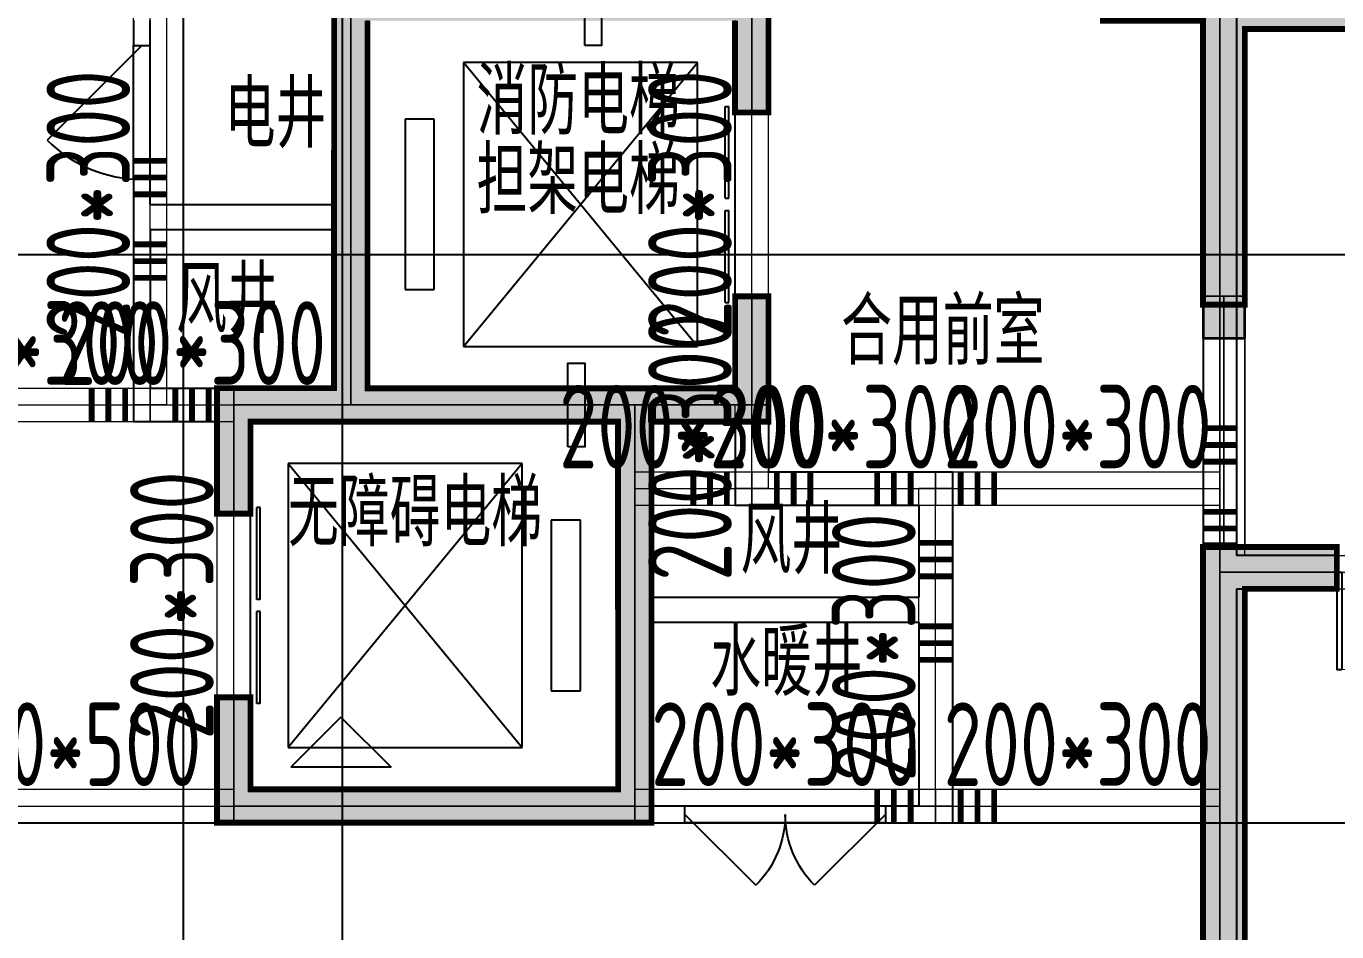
# Model space of a CAD drawing. Extents: x 369444 to 684549, y -549309 to 575337.
# Drawn here: x 496983 to 504824, y 391354 to 396773 of the extents above; entities that cross this region are included whole.
import ezdxf

# ---------------------------------------------------------------- set-up
doc = ezdxf.new("R2010")
doc.units = 0
doc.header["$LTSCALE"] = 1000
doc.header["$MEASUREMENT"] = 0
doc.linetypes.add('DASHED', pattern=[0.75, 0.5, -0.25])
for name, color, linetype, lineweight, true_color in [('-1-0-1', 7, 'Continuous', 0, 0xc0c0c0), ('-1-1-2', 7, 'Continuous', 0, 0xc0c0c0), ('-2-0-1', 1, 'Continuous', 0, 0xff0000), ('-2-1-2', 9, 'Continuous', 0, 0x808080), ('1-6-1', 7, 'Continuous', 0, 0x55ff55), ('1-6-2', 7, 'Continuous', 0, 0x55ff55), ('12-6-1', 4, 'Continuous', 0, 0x00ffff), ('12-6-2', 4, 'Continuous', 0, 0x00ffff), ('12-6-5', 4, 'Continuous', 0, 0x00ffff), ('21-0-1', 7, 'Continuous', 0, 0xb4dfff), ('21-0-2', 7, 'Continuous', 0, 0xb4dfff)]:
    doc.layers.add(name, color=color, linetype=linetype, lineweight=lineweight, true_color=true_color)
for name, color, linetype in [('BEAM_CON', 4, 'Continuous'), ('BEAM_SE', 144, 'DASHED'), ('DIM_ELEV', 3, 'Continuous'), ('DOTE', 1, 'Continuous'), ('EVTR', 2, 'Continuous'), ('WALL', 9, 'Continuous'), ('WINDOW', 4, 'Continuous'), ('作业图', 7, 'Continuous'), ('房间名称', 72, 'Continuous'), ('排水', 61, 'Continuous'), ('砼墙', 151, 'Continuous')]:
    doc.layers.add(name, color=color, linetype=linetype)
doc.layers.add('S_ConcWall', color=3, linetype='Continuous', lineweight=35)
doc.layers.add('次梁箍筋', color=1, linetype='Continuous', lineweight=40)
doc.styles.add('HNSJY', font='hnsjy-07.shx', dxfattribs={"width": 0.8, "bigfont": 'hnsjy-hz.shx'})
doc.styles.add('yjkcad', font='yjkeng.shx', dxfattribs={"width": 0.7, "height": 250, "bigfont": 'yjkchn.shx'})

# ---------------------------------------------------------------- blocks, each defined once
blk = doc.blocks.new('nihao23fdf')
at = {"layer": '砼墙'}
h = blk.add_hatch(color=0, dxfattribs=at)
h.dxf.hatch_style = 1
h.paths.add_polyline_path([(-17550, -6200), (-17550, -5950), (-17950, -5950), (-17950, -2850), (-17550.2, -2850), (-17550.2, -2600), (-18250, -2600), (-18250, -6000), (-18250, -6200), (-18050, -6200)])
h.paths.add_polyline_path([(-17950, -8300), (-18250, -8300), (-18250, -13650), (-17399.7, -13650), (-17399.7, -13400), (-17950, -13400)])
h.paths.add_polyline_path([(-14074.8, -9250), (-13824.8, -9250), (-13825, -7250), (-14075, -7250)])
h.paths.add_polyline_path([(-13799.8, -10450), (-14099.8, -10450), (-14099.5, -13400), (-14699.8, -13400), (-14699.8, -13650), (-14049.5, -13650), (-13249.5, -13650), (-13249.5, -13400), (-13799.5, -13400)])
h.paths.add_polyline_path([(-15250.5, -2600), (-15750.2, -2600), (-15750.2, -2850), (-15300.5, -2850), (-15300, -4400), (-15050, -4400), (-15050.5, -2850), (-14900.5, -2850), (-14900.5, -2600)])
h.paths.add_polyline_path([(-13449.7, -2850), (-13450, -5950), (-14050, -5950), (-14050, -6200), (-13200, -6200), (-13200, -2850), (-12801, -2850), (-12801, -2600), (-13250, -2600), (-14000.5, -2600), (-14000.2, -2850)])
h.paths.add_polyline_path([(-10400.5, -2600), (-11001, -2600), (-11001, -2850), (-10425.2, -2850), (-10425, -4650), (-10175, -4650), (-10175.2, -2850), (-9800.5, -2850), (-9800.5, -2600)])
h.paths.add_polyline_path([(-8300, -2600), (-8300, 0), (0, 0), (0, -2600), (-600, -2600), (-600, -2800), (0, -2800), (0, -2850), (0, -4700), (250, -4700), (250, -2850), (900.5, -2850), (900.5, -2600), (250, -2600), (250, 250), (-8550, 250), (-8550, -2600), (-8600.5, -2600), (-8600.5, -2800), (-8600.5, -2850), (-7950, -2850), (-7950, -4500), (-7700, -4500), (-7700, -2600)])
h.paths.add_polyline_path([(2724.9, -2850), (3299.9, -2850), (3299.9, -2600), (2700.5, -2600), (2100.5, -2600), (2100.5, -2850), (2474.9, -2850), (2474.8, -4650), (2724.8, -4650)])
h.paths.add_polyline_path([(5499.9, -2850), (5499.9, -6200), (6349.9, -6200), (6349.9, -5950), (5749.9, -5950), (5749.6, -2850), (6300.2, -2850), (6300.5, -2600), (5549.9, -2600), (5099.9, -2600), (5099.9, -2850)])
h.paths.add_polyline_path([(7550.5, -2600), (7200.5, -2600), (7200.5, -2850), (7350.5, -2850), (7349.9, -4400), (7599.9, -4400), (7600.5, -2850), (8050.2, -2850), (8050.2, -2600)])
h.paths.add_polyline_path([(10249.9, -2850), (10249.9, -5950), (9849.9, -5950), (9849.9, -6200), (10349.9, -6200), (10549.9, -6200), (10549.9, -6000), (10549.9, -2600), (9850.2, -2600), (9850.2, -2850)])
h.paths.add_polyline_path([(10549.9, -8300), (10249.9, -8300), (10249.9, -13400), (9699.7, -13400), (9699.7, -13650), (10549.9, -13650)])
h.paths.add_polyline_path([(6099.5, -13400), (5549.5, -13400), (5549.5, -13650), (6349.5, -13650), (6999.7, -13650), (6999.7, -13400), (6399.5, -13400), (6399.7, -10450), (6099.7, -10450)])
h.paths.add_polyline_path([(6125.2, -9250), (6375.2, -9250), (6375, -7250), (6125, -7250)])
h.paths.add_polyline_path([(-450, -14650), (-450, -13650), (150, -13650), (150, -13400), (-450, -13400), (-450, -10210), (-700, -10210), (-700, -14250), (-950, -14250), (-950, -14650)])
h.paths.add_polyline_path([(250, -9210), (250, -6200), (800, -6200), (800, -5950), (0, -5950), (0, -6000), (0, -6200), (0, -8900), (-450, -8900), (-900, -8900), (-900, -9210), (-700, -9210), (-700, -9310), (-450, -9310), (-450, -9210)])
h.paths.add_polyline_path([(-7250, -9210), (-7250, -9310), (-7000, -9310), (-7000, -9210), (-6800, -9210), (-6800, -8900), (-7250, -8900), (-7700, -8900), (-7700, -6200), (-7700, -6000), (-7700, -5950), (-8500, -5950), (-8500, -6200), (-7950, -6200), (-7950, -9210)])
h.paths.add_polyline_path([(-7250, -13400), (-7850, -13400), (-7850, -13650), (-7250, -13650), (-7250, -14650), (-6750, -14650), (-6750, -14250), (-7000, -14250), (-7000, -10209.4), (-7250, -10209.4)])
h = blk.add_hatch(color=0, dxfattribs=at)
h.dxf.hatch_style = 1
h.paths.add_polyline_path([(-2800.5, -2800), (-2800.4, -3350), (-2600.4, -3350), (-2600.5, -2600), (-5199.4, -2600), (-5199.7, -5000), (-5900, -5000), (-5899.9, -5750), (-5700, -5750), (-5700, -5200), (-3500.5, -5199.9), (-3500, -7400), (-5700, -7400), (-5700, -6850), (-5899.9, -6850), (-5900, -7600), (-3300, -7600), (-3300.5, -5200.1), (-2600, -5200), (-2600.1, -4449.8), (-2800.1, -4449.9), (-2800, -5000.1), (-4999.7, -5000.1), (-4999.5, -2800)])
at = {"layer": '砼墙', "color": 0, "lineweight": 35, "ltscale": 1}
for points in [[(0, -2850), (0, -2800), (0, -4700), (250, -4700), (250, -2850), (900.5, -2850), (900.5, -2600), (250, -2600), (250, 250)], [(-3300.5, -5200.1), (-3300, -7600), (-5900, -7600), (-5899.9, -6850), (-5700, -6850), (-5700, -7400), (-3500, -7400), (-3500.5, -5199.9), (-5700, -5200), (-5700, -5750), (-5899.9, -5750), (-5900, -5000), (-5199.7, -5000), (-5199.4, -2600)], [(-2600.5, -2600), (-2600.4, -3350), (-2800.4, -3350), (-2800.5, -2800)], [(-4999.5, -2800), (-4999.7, -5000.1), (-2800, -5000.1), (-2800.1, -4449.9), (-2600.1, -4449.8), (-2600, -5200), (-3300.5, -5200.1)]]:
    blk.add_lwpolyline(points, dxfattribs=at)
blk.add_lwpolyline([(250, -6200), (800, -6200), (800, -5950), (0, -5950), (0, -6000), (0, -6200), (0, -8900), (-450, -8900), (-900, -8900), (-900, -9210), (-700, -9210), (-700, -9310), (-450, -9310), (-450, -9210), (250, -9210)], close=True, dxfattribs=at)
blk = doc.blocks.new('$DorLib2D$00000114')
at = {"color": 0}
blk.add_line((0.5, 0), (-0.2071, 0.7071), dxfattribs=at)
blk.add_arc((0.5, 0), 1, 135, 180, dxfattribs=at)
blk = doc.blocks.new('$DORLIB2D$00000127')
at = {"color": 0}
for points in [[(-0.5333, 0.7949), (-0.5333, 0.6904)], [(-0.0333, 0.7949), (-0.5333, 0.7949)], [(-0.0333, 0.7949), (-0.0333, 0.6904)], [(0.5333, 0.7949), (0.0333, 0.7949)], [(0.0333, 0.7949), (0.0333, 0.6904)], [(0.5333, 0.7949), (0.5333, 0.6904)], [(-0.0333, 0.6904), (-0.5333, 0.6904)], [(0.5333, 0.6904), (0.0333, 0.6904)], [(0.5, 0.5), (-0.5, 0.5)]]:
    blk.add_lwpolyline(points, dxfattribs=at)
blk = doc.blocks.new('$DorLib2D$00000116')
at = {"color": 0}
for p, q in [((-0.5, 0), (-0.1464, 0.3536)), ((0.5, 0), (0.1464, 0.3536))]:
    blk.add_line(p, q, dxfattribs=at)
for centre, start, end in [((-0.5, 0), 0, 45), ((0.5, 0), 135, 180)]:
    blk.add_arc(centre, 0.5, start, end, dxfattribs=at)
blk = doc.blocks.new('$DorLib2D$00000002')
for p, q in [((-0.5, 0), (-0.5, 0.4875)), ((-0.475, 0.4875), (-0.5, 0.4875)), ((-0.475, 0), (-0.475, 0.4875)), ((0.475, 0), (0.475, 0.4875)), ((0.475, 0.4875), (0.5, 0.4875)), ((0.5, 0), (0.5, 0.4875)), ((-0.5, 0), (-0.475, 0)), ((0.5, 0), (0.475, 0))]:
    blk.add_line(p, q)
at = {"lineweight": 13}
for centre, start, end in [((-0.4875, 0), 0, 88.53072), ((0.4875, 0), 91.46928, 180)]:
    blk.add_arc(centre, 0.4875, start, end, dxfattribs=at)
blk = doc.blocks.new('A$C344F088D')
at = {"layer": 'BEAM_CON', "color": 0, "lineweight": 18, "ltscale": 1}
for p, q in [((-0.5, -1250), (-0.3, -550)), ((2199.5, -2200), (2199.1, -550)), ((-1200.5, -2200), (-1200.5, -1250)), ((-1200.5, -1250), (-200.5, -1250)), ((-200.5, -2200), (-200.5, -1250)), ((-0.5, -2200), (-0.5, -1250)), ((5249.5, -3200), (5249.5, -1700)), ((-1200.5, -2200), (-800, -2200)), ((-800, -2200), (-200.5, -2200)), ((-0.5, -2200), (999, -2200.1)), ((1699, -2200), (2199.5, -2200)), ((-700.5, -4600), (-700, -2400)), ((-700, -2400), (-100.5, -2400)), ((-100.5, -2400), (999, -2400)), ((1699.5, -2900), (2299.5, -2900)), ((2299.5, -2900), (3299.5, -2900)), ((3299.5, -3450), (3299.5, -2900)), ((1699.5, -3450), (3299.5, -3450)), ((-700.5, -4600), (999.5, -4600))]:
    blk.add_line(p, q, dxfattribs=at)
at = {"layer": 'BEAM_SE', "color": 0, "lineweight": 18, "ltscale": 1}
for p, q in [((-1400.5, -1175), (-1400.5, 0)), ((-1200.5, -1100), (-1200.5, 0)), ((-200.5, -1100), (-200.2, -550)), ((2399.5, -2300), (2399.1, -550)), ((-1400.5, -2200), (-1400.5, -1175)), ((-1200.5, -1100), (-200.5, -1100)), ((4999.5, -3200), (4999.5, -1700)), ((-2700.5, -2200), (-1400.5, -2200)), ((2399.5, -2700), (2399.5, -2300)), ((-2700.5, -2400), (-1300.5, -2400)), ((-1300.5, -2400), (-900, -2400)), ((-900.5, -4600), (-900, -2400)), ((1699, -2400), (2199.5, -2400)), ((2199.5, -2700), (2199.5, -2400)), ((1699.5, -2700), (2199.5, -2700)), ((2399.5, -2700), (3399.5, -2700)), ((3399.5, -2700), (4999.5, -2700)), ((3499.5, -3525), (3499.5, -2900)), ((3499.5, -2900), (4999.5, -2900)), ((3499.5, -4600), (3499.5, -3525)), ((1699.5, -3600), (3299.5, -3600)), ((3299.5, -4600), (3299.5, -3600)), ((-2700.5, -4600), (-900.5, -4600)), ((1699.5, -4600), (3299.5, -4600)), ((3499.5, -4600), (4999.5, -4600)), ((-2700.5, -4800), (-800.5, -4800)), ((-800.5, -4800), (999.5, -4800)), ((1699.5, -4800), (3399.5, -4800)), ((3399.5, -4800), (4999.5, -4800))]:
    blk.add_line(p, q, dxfattribs=at)
at = {"layer": 'S_ConcWall', "color": 0, "lineweight": 35, "ltscale": 1, "const_width": 35}
for points in [[(4999.5, 0), (4999.5, -1700), (5249.5, -1700), (5249.5, -50), (5900, -50), (5900, 200), (5249.5, 200), (5249.5, 3050), (5249.5, 3050), (5249.5, 3050), (5249.5, 3050), (-3550.5, 3050), (-3550.5, 200), (-3601, 200), (-3601, 0), (-3601, -50), (-2950.5, -50), (-2950.5, -1700), (-2700.5, -1700), (-2700.5, 200), (-3300.5, 200), (-3300.5, 2800)], [(-3300.5, 2800), (4999.5, 2800), (4999.5, 200), (4399.5, 200), (4399.5, 0), (4999.5, 0), (4999.5, -50)], [(1699, -2400.1), (1699.5, -4800), (-900.5, -4800), (-900.4, -4050), (-700.5, -4050), (-700.5, -4600), (1499.5, -4600), (1499, -2399.9), (-700.5, -2400), (-700.5, -2950), (-900.4, -2950), (-900.5, -2200), (-200.2, -2200), (-199.9, 200)], [(2399, 200), (2399.1, -550), (2199.1, -550), (2199, 0)], [(0, 0), (-0.2, -2200.1), (2199.5, -2200.1), (2199.4, -1649.9), (2399.4, -1649.8), (2399.5, -2400), (1699, -2400.1)], [(5249.5, -6410), (5249.5, -3400), (5799.5, -3400), (5799.5, -3150), (4999.5, -3150), (4999.5, -3200), (4999.5, -3400), (4999.5, -6100), (4549.5, -6100), (4099.5, -6100), (4099.5, -6410), (4299.5, -6410)]]:
    blk.add_lwpolyline(points, dxfattribs=at)
at = {"layer": '次梁箍筋', "color": 0, "linetype": 'Continuous', "const_width": 35}
for points in [[(-1400.5, -839.2), (-1200.5, -839.2)], [(-1400.5, -939.2), (-1200.5, -939.2)], [(-1400.5, -1039.2), (-1200.5, -1039.2)], [(-1400.5, -1339.2), (-1200.5, -1339.2)], [(-1400.5, -1439.2), (-1200.5, -1439.2)], [(-1400.5, -1539.2), (-1200.5, -1539.2)], [(-1650.5, -2200), (-1650.5, -2400)], [(-1550.5, -2200), (-1550.5, -2400)], [(-1450.5, -2200), (-1450.5, -2400)], [(-1150.5, -2200), (-1150.5, -2400)], [(-1150, -2200), (-1150, -2400)], [(-1050.5, -2200), (-1050.5, -2400)], [(-1050, -2200), (-1050, -2400)], [(-950.5, -2200), (-950.5, -2400)], [(-950, -2200), (-950, -2400)], [(4999.5, -2439.2), (5199.5, -2439.2)], [(4999.5, -2539.2), (5199.5, -2539.2)], [(4999.5, -2639.2), (5199.5, -2639.2)], [(1949.5, -2700), (1949.5, -2900)], [(2049.5, -2700), (2049.5, -2900)], [(2149.5, -2700), (2149.5, -2900)], [(2449.5, -2700), (2449.5, -2900)], [(2549.5, -2700), (2549.5, -2900)], [(2649.5, -2700), (2649.5, -2900)], [(3049.5, -2700), (3049.5, -2900)], [(3149.5, -2700), (3149.5, -2900)], [(3249.5, -2700), (3249.5, -2900)], [(3549.5, -2700), (3549.5, -2900)], [(3649.5, -2700), (3649.5, -2900)], [(3749.5, -2700), (3749.5, -2900)], [(4999.5, -2939.2), (5199.5, -2939.2)], [(4999.5, -3039.2), (5199.5, -3039.2)], [(3299.5, -3125), (3499.5, -3125)], [(4999.5, -3139.2), (5199.5, -3139.2)], [(3299.5, -3225), (3499.5, -3225)], [(3299.5, -3325), (3499.5, -3325)], [(3299.5, -3625), (3499.5, -3625)], [(3299.5, -3725), (3499.5, -3725)], [(3299.5, -3825), (3499.5, -3825)], [(3049.5, -4600), (3049.5, -4800)], [(3149.5, -4600), (3149.5, -4800)], [(3249.5, -4600), (3249.5, -4800)], [(3549.5, -4600), (3549.5, -4800)], [(3649.5, -4600), (3649.5, -4800)], [(3749.5, -4600), (3749.5, -4800)]]:
    blk.add_lwpolyline(points, dxfattribs=at)

msp = doc.modelspace()

# ---------------------------------------------------------------- linework, layer by layer
at = {"layer": '-1-0-1', "color": 0}
for p in [(501324, 396256.9, -3600), (498924.3, 395556.9, -3600), (501324.2, 395156.9, -3600), (497724.3, 394506.9, -3600), (498224.8, 394506.9, -3600), (498924.3, 394506.9, -3600), (500623.8, 394506.9, -3600), (501324.3, 394506.9, -3600), (500624.3, 394006.9, -3600), (501324.3, 394006.9, -3600), (502424.3, 394006.9, -3600), (504124.3, 394006.9, -3600), (498224.7, 393856.9, -3600), (504124.3, 393506.9, -3600), (504824.3, 393506.9, -3600), (500624.3, 393306.9, -3600), (498224.5, 392756.9, -3600), (498224.3, 392106.9, -3600), (500624.3, 392106.9, -3600), (502424.3, 392106.9, -3600), (504124.3, 392106.9, -3600)]:
    msp.add_point(p, dxfattribs=at)
at = {"layer": '-1-1-2', "color": 0}
for p, q in [((501324, 396256.9, -3600), (501324, 396256.9)), ((498924.3, 395556.9, -3600), (498924.3, 395556.9)), ((501324.2, 395156.9, -3600), (501324.2, 395156.9)), ((497724.3, 394506.9, -3600), (497724.3, 394506.9)), ((498224.8, 394506.9, -3600), (498224.8, 394506.9)), ((498924.3, 394506.9, -3600), (498924.3, 394506.9)), ((500623.8, 394506.9, -3600), (500623.8, 394506.9)), ((501324.3, 394506.9, -3600), (501324.3, 394506.9)), ((500624.3, 394006.9, -3600), (500624.3, 394006.9)), ((501324.3, 394006.9, -3600), (501324.3, 394006.9)), ((502424.3, 394006.9, -3600), (502424.3, 394006.9)), ((504124.3, 394006.9, -3600), (504124.3, 394006.9)), ((498224.7, 393856.9, -3600), (498224.7, 393856.9)), ((504124.3, 393506.9, -3600), (504124.3, 393506.9)), ((504824.3, 393506.9, -3600), (504824.3, 393506.9)), ((500624.3, 393306.9, -3600), (500624.3, 393306.9)), ((498224.5, 392756.9, -3600), (498224.5, 392756.9)), ((498224.3, 392106.9, -3600), (498224.3, 392106.9)), ((500624.3, 392106.9, -3600), (500624.3, 392106.9)), ((502424.3, 392106.9, -3600), (502424.3, 392106.9)), ((504124.3, 392106.9, -3600), (504124.3, 392106.9))]:
    msp.add_line(p, q, dxfattribs=at)
at = {"layer": '-2-0-1', "color": 0}
for p, q in [((497724.3, 394506.9, -3600), (497724.3, 396906.9, -3600)), ((498924.3, 395556.9, -3600), (498924.8, 396906.9, -3600)), ((501324, 396256.9, -3600), (501323.8, 396906.9, -3600)), ((504124.3, 394006.9, -3600), (504124.3, 396906.9, -3600)), ((501324.2, 395156.9, -3600), (501324, 396256.9, -3600)), ((498924.3, 394506.9, -3600), (498924.3, 395556.9, -3600)), ((501324.3, 394506.9, -3600), (501324.2, 395156.9, -3600)), ((496224.3, 394506.9, -3600), (497724.3, 394506.9, -3600)), ((497724.3, 394506.9, -3600), (498224.8, 394506.9, -3600)), ((498224.7, 393856.9, -3600), (498224.8, 394506.9, -3600)), ((498224.8, 394506.9, -3600), (498924.3, 394506.9, -3600)), ((498924.3, 394506.9, -3600), (500623.8, 394506.9, -3600)), ((500623.8, 394506.9, -3600), (501324.3, 394506.9, -3600)), ((500624.3, 394006.9, -3600), (500623.8, 394506.9, -3600)), ((501324.3, 394006.9, -3600), (501324.3, 394506.9, -3600)), ((500624.3, 394006.9, -3600), (501324.3, 394006.9, -3600)), ((500624.3, 393306.9, -3600), (500624.3, 394006.9, -3600)), ((501324.3, 394006.9, -3600), (502424.3, 394006.9, -3600)), ((502424.3, 394006.9, -3600), (504124.3, 394006.9, -3600)), ((502424.3, 392106.9, -3600), (502424.3, 394006.9, -3600)), ((504124.3, 393506.9, -3600), (504124.3, 394006.9, -3600)), ((498224.5, 392756.9, -3600), (498224.7, 393856.9, -3600)), ((504124.3, 392106.9, -3600), (504124.3, 393506.9, -3600)), ((504124.3, 393506.9, -3600), (504824.3, 393506.9, -3600)), ((504824.3, 393506.9, -3600), (506624.2, 393506.9, -3600)), ((500624.3, 392106.9, -3600), (500624.3, 393306.9, -3600)), ((498224.3, 392106.9, -3600), (498224.5, 392756.9, -3600)), ((496224.3, 392106.9, -3600), (498224.3, 392106.9, -3600)), ((498224.3, 392106.9, -3600), (500624.3, 392106.9, -3600)), ((500624.3, 392106.9, -3600), (502424.3, 392106.9, -3600)), ((502424.3, 392106.9, -3600), (504124.3, 392106.9, -3600)), ((504124.3, 390606.9, -3600), (504124.3, 392106.9, -3600))]:
    msp.add_line(p, q, dxfattribs=at)
at = {"layer": '-2-1-2', "color": 0}
for p, q in [((497724.3, 394506.9), (497724.3, 396906.9)), ((498924.3, 395556.9), (498924.8, 396906.9)), ((501324, 396256.9), (501323.8, 396906.9)), ((504124.3, 394006.9), (504124.3, 396906.9)), ((501324.2, 395156.9), (501324, 396256.9)), ((498924.3, 394506.9), (498924.3, 395556.9)), ((501324.3, 394506.9), (501324.2, 395156.9)), ((496224.3, 394506.9), (497724.3, 394506.9)), ((497724.3, 394506.9), (498224.8, 394506.9)), ((498224.7, 393856.9), (498224.8, 394506.9)), ((498224.8, 394506.9), (498924.3, 394506.9)), ((498924.3, 394506.9), (500623.8, 394506.9)), ((500623.8, 394506.9), (501324.3, 394506.9)), ((500624.3, 394006.9), (500623.8, 394506.9)), ((501324.3, 394006.9), (501324.3, 394506.9)), ((500624.3, 394006.9), (501324.3, 394006.9)), ((500624.3, 393306.9), (500624.3, 394006.9)), ((501324.3, 394006.9), (502424.3, 394006.9)), ((502424.3, 394006.9), (504124.3, 394006.9)), ((502424.3, 392106.9), (502424.3, 394006.9)), ((504124.3, 393506.9), (504124.3, 394006.9)), ((498224.5, 392756.9), (498224.7, 393856.9)), ((504124.3, 392106.9), (504124.3, 393506.9)), ((504124.3, 393506.9), (504824.3, 393506.9)), ((504824.3, 393506.9), (506624.2, 393506.9)), ((500624.3, 392106.9), (500624.3, 393306.9)), ((498224.3, 392106.9), (498224.5, 392756.9)), ((496224.3, 392106.9), (498224.3, 392106.9)), ((498224.3, 392106.9), (500624.3, 392106.9)), ((500624.3, 392106.9), (502424.3, 392106.9)), ((502424.3, 392106.9), (504124.3, 392106.9)), ((504124.3, 390606.9), (504124.3, 392106.9))]:
    msp.add_line(p, q, dxfattribs=at)
at = {"layer": '1-6-1', "color": 0}
for p, q in [((498824.9, 397006.9, -3600), (498824.3, 395556.9, -3600)), ((498824.3, 395556.9), (498824.9, 397006.9)), ((501423.8, 397006.9), (501424, 396256.9)), ((501424, 396256.9, -3600), (501423.8, 397006.9, -3600)), ((499024.8, 396806.9), (499024.3, 395556.9)), ((499024.3, 395556.9, -3600), (499024.8, 396806.9, -3600)), ((501223.8, 396806.9, -3600), (501224, 396256.9, -3600)), ((501224, 396256.9), (501223.8, 396806.9)), ((504024.3, 396806.9, -3600), (504024.3, 395156.9, -3600)), ((504024.3, 394006.9), (504024.3, 396806.9)), ((504274.3, 396756.9), (504274.3, 394006.9)), ((504274.3, 396756.9, -3600), (504274.3, 396756.9)), ((504274.3, 395156.9, -3600), (504274.3, 396756.9, -3600)), ((504274.3, 396756.9, -3600), (504924.3, 396756.9, -3600)), ((504274.3, 396756.9), (504274.3, 396756.9, -3600)), ((506499.8, 396756.9), (504274.3, 396756.9)), ((501224, 396256.9, -3600), (501224, 396256.9)), ((501224, 396256.9, -3600), (501424, 396256.9, -3600)), ((501224, 396256.9), (501224, 396256.9, -3600)), ((501424, 396256.9), (501224, 396256.9)), ((501424, 396256.9), (501424, 396256.9, -3600)), ((501424, 396256.9, -3600), (501424, 396256.9)), ((498824.3, 395556.9, -3600), (498824.3, 395556.9)), ((498824.3, 395556.9, -3600), (498824.3, 394606.9, -3600)), ((498824.3, 395556.9), (498824.3, 395556.9, -3600)), ((498824.3, 394606.9), (498824.3, 395556.9)), ((499024.3, 395556.9), (499024.3, 395556.9, -3600)), ((499024.3, 395556.9), (499024.3, 394606.9)), ((499024.3, 395556.9, -3600), (499024.3, 395556.9)), ((499024.3, 394606.9, -3600), (499024.3, 395556.9, -3600)), ((501224.2, 395156.9, -3600), (501224.3, 394606.9, -3600)), ((501224.2, 395156.9), (501224.2, 395156.9, -3600)), ((501224.3, 394606.9), (501224.2, 395156.9)), ((501224.2, 395156.9, -3600), (501224.2, 395156.9)), ((501424.2, 395156.9, -3600), (501224.2, 395156.9, -3600)), ((501224.2, 395156.9), (501424.2, 395156.9)), ((501424.2, 395156.9), (501424.3, 394406.9)), ((501424.2, 395156.9, -3600), (501424.2, 395156.9)), ((501424.3, 394406.9, -3600), (501424.2, 395156.9, -3600)), ((501424.2, 395156.9), (501424.2, 395156.9, -3600)), ((504024.3, 395156.9, -1500), (504024.3, 394006.9, -1500)), ((504024.3, 395156.9, -3600), (504024.3, 395156.9, -1500)), ((504274.3, 394006.9, -1500), (504274.3, 395156.9, -1500)), ((504274.3, 395156.9, -1500), (504274.3, 395156.9, -3600)), ((498124.8, 394606.9, -3600), (498124.7, 393856.9, -3600)), ((498124.7, 393856.9), (498124.8, 394606.9)), ((498124.8, 394606.9), (498124.8, 394606.9, -3600)), ((498124.8, 394606.9, -3600), (498124.8, 394606.9)), ((498824.3, 394606.9, -3600), (498124.8, 394606.9, -3600)), ((498124.8, 394606.9), (498824.3, 394606.9)), ((498824.3, 394606.9), (498824.3, 394606.9, -3600)), ((498824.3, 394606.9, -3600), (498824.3, 394606.9)), ((499024.3, 394606.9, -3600), (499024.3, 394606.9)), ((500623.8, 394606.9, -3600), (499024.3, 394606.9, -3600)), ((499024.3, 394606.9), (500623.8, 394606.9)), ((499024.3, 394606.9), (499024.3, 394606.9, -3600)), ((500623.8, 394606.9, -3600), (500623.8, 394606.9)), ((501224.3, 394606.9, -3600), (500623.8, 394606.9, -3600)), ((500623.8, 394606.9), (501224.3, 394606.9)), ((500623.8, 394606.9), (500623.8, 394606.9, -3600)), ((501224.3, 394606.9), (501224.3, 394606.9, -3600)), ((501224.3, 394606.9, -3600), (501224.3, 394606.9)), ((498324.8, 394406.9), (498324.7, 393856.9)), ((498324.7, 393856.9, -3600), (498324.8, 394406.9, -3600)), ((498324.8, 394406.9, -3600), (498324.8, 394406.9)), ((498324.8, 394406.9), (498324.8, 394406.9, -3600)), ((498924.3, 394406.9), (498324.8, 394406.9)), ((498324.8, 394406.9, -3600), (498924.3, 394406.9, -3600)), ((498924.3, 394406.9), (498924.3, 394406.9, -3600)), ((500523.9, 394406.9), (498924.3, 394406.9)), ((498924.3, 394406.9, -3600), (500523.9, 394406.9, -3600)), ((498924.3, 394406.9, -3600), (498924.3, 394406.9)), ((500523.9, 394406.9, -3600), (500523.9, 394406.9)), ((500523.9, 394406.9, -3600), (500524.3, 394006.9, -3600)), ((500523.9, 394406.9), (500523.9, 394406.9, -3600)), ((500524.3, 394006.9), (500523.9, 394406.9)), ((500723.9, 394406.9), (500723.9, 394406.9, -3600)), ((501424.3, 394406.9), (500723.9, 394406.9)), ((500723.9, 394406.9, -3600), (501424.3, 394406.9, -3600)), ((500723.9, 394406.9), (500724.3, 394006.9)), ((500723.9, 394406.9, -3600), (500723.9, 394406.9)), ((500724.3, 394006.9, -3600), (500723.9, 394406.9, -3600)), ((501424.3, 394406.9, -3600), (501424.3, 394406.9)), ((501424.3, 394406.9), (501424.3, 394406.9, -3600)), ((500524.3, 394006.9, -3600), (500524.3, 394006.9)), ((500524.3, 394006.9, -3600), (500524.3, 393306.9, -3600)), ((500524.3, 394006.9), (500524.3, 394006.9, -3600)), ((500524.3, 393306.9), (500524.3, 394006.9)), ((500724.3, 394006.9), (500724.3, 394006.9, -3600)), ((500724.3, 394006.9), (500724.3, 393306.9)), ((500724.3, 394006.9, -3600), (500724.3, 394006.9)), ((500724.3, 393306.9, -3600), (500724.3, 394006.9, -3600)), ((504024.3, 394006.9, -1500), (504024.3, 394006.9)), ((504024.3, 394006.9, -1500), (504024.3, 393656.9, -1500)), ((504024.3, 394006.9), (504024.3, 394006.9, -1500)), ((504024.3, 393506.9), (504024.3, 394006.9)), ((504274.3, 394006.9), (504274.3, 394006.9, -1500)), ((504274.3, 393656.9, -1500), (504274.3, 394006.9, -1500)), ((504274.3, 394006.9), (504274.3, 393656.9)), ((504274.3, 394006.9, -1500), (504274.3, 394006.9)), ((498124.7, 393856.9, -3600), (498124.7, 393856.9)), ((498124.7, 393856.9, -3600), (498324.7, 393856.9, -3600)), ((498124.7, 393856.9), (498124.7, 393856.9, -3600)), ((498324.7, 393856.9), (498124.7, 393856.9)), ((498324.7, 393856.9), (498324.7, 393856.9, -3600)), ((498324.7, 393856.9, -3600), (498324.7, 393856.9)), ((504024.3, 393656.9, -3600), (504024.3, 393506.9, -3600)), ((504024.3, 393656.9, -1500), (504024.3, 393656.9, -3600)), ((504274.3, 393656.9), (504274.3, 393656.9, -1500)), ((504274.3, 393656.9, -3600), (504274.3, 393656.9)), ((504824.3, 393656.9, -3600), (504274.3, 393656.9, -3600)), ((504274.3, 393656.9), (504824.3, 393656.9)), ((504824.3, 393656.9), (504824.3, 393656.9, -3600)), ((504824.3, 393656.9, -3600), (504824.3, 393656.9)), ((504824.3, 393406.9, -3600), (504824.3, 393656.9, -3600)), ((504824.3, 393656.9), (504824.3, 393406.9)), ((504024.3, 393506.9, -3600), (504024.3, 393506.9)), ((504024.3, 393506.9, -3600), (504024.3, 392106.9, -3600)), ((504024.3, 393506.9), (504024.3, 393506.9, -3600)), ((504024.3, 392106.9), (504024.3, 393506.9)), ((504274.3, 393406.9), (504274.3, 392106.9)), ((504274.3, 393406.9, -3600), (504274.3, 393406.9)), ((504274.3, 392106.9, -3600), (504274.3, 393406.9, -3600)), ((504274.3, 393406.9), (504274.3, 393406.9, -3600)), ((504824.3, 393406.9), (504274.3, 393406.9)), ((504274.3, 393406.9, -3600), (504824.3, 393406.9, -3600)), ((504824.3, 393406.9, -3600), (504824.3, 393406.9)), ((504824.3, 393406.9), (504824.3, 393406.9, -3600)), ((500524.3, 393306.9, -3600), (500524.3, 393306.9)), ((500524.3, 393306.9, -3600), (500524.3, 392206.9, -3600)), ((500524.3, 393306.9), (500524.3, 393306.9, -3600)), ((500524.3, 392206.9), (500524.3, 393306.9)), ((500724.3, 393306.9), (500724.3, 393306.9, -3600)), ((500724.3, 393306.9), (500724.3, 392006.9)), ((500724.3, 393306.9, -3600), (500724.3, 393306.9)), ((500724.3, 392006.9, -3600), (500724.3, 393306.9, -3600)), ((498124.5, 392756.9, -3600), (498124.3, 392006.9, -3600)), ((498124.3, 392006.9), (498124.5, 392756.9)), ((498124.5, 392756.9), (498124.5, 392756.9, -3600)), ((498124.5, 392756.9, -3600), (498124.5, 392756.9)), ((498324.5, 392756.9, -3600), (498124.5, 392756.9, -3600)), ((498124.5, 392756.9), (498324.5, 392756.9)), ((498324.5, 392756.9), (498324.3, 392206.9)), ((498324.3, 392206.9, -3600), (498324.5, 392756.9, -3600)), ((498324.5, 392756.9, -3600), (498324.5, 392756.9)), ((498324.5, 392756.9), (498324.5, 392756.9, -3600)), ((498324.3, 392206.9, -3600), (498324.3, 392206.9)), ((500524.3, 392206.9, -3600), (498324.3, 392206.9, -3600)), ((498324.3, 392206.9), (500524.3, 392206.9)), ((498324.3, 392206.9), (498324.3, 392206.9, -3600)), ((500524.3, 392206.9), (500524.3, 392206.9, -3600)), ((500524.3, 392206.9, -3600), (500524.3, 392206.9)), ((504024.3, 392106.9, -3600), (504024.3, 392106.9)), ((504024.3, 392106.9, -3600), (504024.3, 390761.9, -3600)), ((504024.3, 392106.9), (504024.3, 392106.9, -3600)), ((504024.3, 390761.9), (504024.3, 392106.9)), ((504274.3, 392106.9), (504274.3, 392106.9, -3600)), ((504274.3, 392106.9), (504274.3, 390451.9)), ((504274.3, 392106.9, -3600), (504274.3, 392106.9)), ((504274.3, 390451.9, -3600), (504274.3, 392106.9, -3600)), ((498124.3, 392006.9), (498124.3, 392006.9, -3600)), ((500724.3, 392006.9), (498124.3, 392006.9)), ((498124.3, 392006.9, -3600), (500724.3, 392006.9, -3600)), ((498124.3, 392006.9, -3600), (498124.3, 392006.9)), ((500724.3, 392006.9, -3600), (500724.3, 392006.9)), ((500724.3, 392006.9), (500724.3, 392006.9, -3600))]:
    msp.add_line(p, q, dxfattribs=at)
at = {"layer": '1-6-2', "color": 0}
for p, q in [((498924.8, 396906.9), (498924.3, 395556.9)), ((498924.3, 395556.9, -3600), (498924.8, 396906.9, -3600)), ((501323.8, 396906.9), (501324, 396256.9)), ((501324, 396256.9, -3600), (501323.8, 396906.9, -3600)), ((504124.3, 396906.9), (504124.3, 394006.9)), ((504124.3, 395156.9, -3600), (504124.3, 396906.9, -3600)), ((501324, 396256.9), (501324, 396256.9, -3600)), ((498924.3, 395556.9), (498924.3, 395556.9, -3600)), ((498924.3, 395556.9), (498924.3, 394506.9)), ((498924.3, 395556.9, -3600), (498924.3, 395556.9)), ((498924.3, 394506.9, -3600), (498924.3, 395556.9, -3600)), ((501324.2, 395156.9), (501324.3, 394506.9)), ((501324.2, 395156.9, -3600), (501324.2, 395156.9)), ((501324.3, 394506.9, -3600), (501324.2, 395156.9, -3600)), ((504124.3, 394006.9, -1500), (504124.3, 395156.9, -1500)), ((504124.3, 395156.9, -1500), (504124.3, 395156.9, -3600)), ((498224.8, 394506.9), (498224.7, 393856.9)), ((498224.7, 393856.9, -3600), (498224.8, 394506.9, -3600)), ((498224.8, 394506.9, -3600), (498224.8, 394506.9)), ((498224.8, 394506.9), (498224.8, 394506.9, -3600)), ((498924.3, 394506.9), (498224.8, 394506.9)), ((498224.8, 394506.9, -3600), (498924.3, 394506.9, -3600)), ((498924.3, 394506.9), (498924.3, 394506.9, -3600)), ((500623.8, 394506.9), (498924.3, 394506.9)), ((498924.3, 394506.9, -3600), (500623.8, 394506.9, -3600)), ((498924.3, 394506.9, -3600), (498924.3, 394506.9)), ((498924.3, 394506.9), (498924.3, 394506.9, -3600)), ((500623.8, 394506.9), (500623.8, 394506.9, -3600)), ((501324.3, 394506.9), (500623.8, 394506.9)), ((500623.8, 394506.9, -3600), (501324.3, 394506.9, -3600)), ((500623.8, 394506.9, -3600), (500623.8, 394506.9)), ((500623.8, 394506.9), (500624.3, 394006.9)), ((500623.8, 394506.9, -3600), (500623.8, 394506.9)), ((500624.3, 394006.9, -3600), (500623.8, 394506.9, -3600)), ((501324.3, 394506.9, -3600), (501324.3, 394506.9)), ((501324.3, 394506.9), (501324.3, 394506.9, -3600)), ((500624.3, 394006.9), (500624.3, 394006.9, -3600)), ((500624.3, 394006.9), (500624.3, 393306.9)), ((500624.3, 394006.9, -3600), (500624.3, 394006.9)), ((500624.3, 393306.9, -3600), (500624.3, 394006.9, -3600)), ((504124.3, 394006.9), (504124.3, 394006.9, -1500)), ((504124.3, 394006.9), (504124.3, 393506.9)), ((504124.3, 394006.9, -1500), (504124.3, 394006.9)), ((504124.3, 393656.9, -1500), (504124.3, 394006.9, -1500)), ((498224.7, 393856.9), (498224.7, 393856.9, -3600)), ((504124.3, 393506.9, -3600), (504124.3, 393656.9, -3600)), ((504124.3, 393656.9, -3600), (504124.3, 393656.9, -1500)), ((504124.3, 393506.9), (504124.3, 393506.9, -3600)), ((504124.3, 393506.9), (504124.3, 392106.9)), ((504124.3, 393506.9, -3600), (504124.3, 393506.9)), ((504124.3, 392106.9, -3600), (504124.3, 393506.9, -3600)), ((504124.3, 393506.9), (504124.3, 393506.9, -3600)), ((504824.3, 393506.9), (504124.3, 393506.9)), ((504124.3, 393506.9, -3600), (504824.3, 393506.9, -3600)), ((504824.3, 393506.9, -3600), (504824.3, 393506.9)), ((500624.3, 393306.9), (500624.3, 393306.9, -3600)), ((500624.3, 393306.9), (500624.3, 392106.9)), ((500624.3, 393306.9, -3600), (500624.3, 393306.9)), ((500624.3, 392106.9, -3600), (500624.3, 393306.9, -3600)), ((498224.5, 392756.9), (498224.3, 392106.9)), ((498224.3, 392106.9, -3600), (498224.5, 392756.9, -3600)), ((498224.5, 392756.9, -3600), (498224.5, 392756.9)), ((498224.3, 392106.9), (498224.3, 392106.9, -3600)), ((500624.3, 392106.9), (498224.3, 392106.9)), ((498224.3, 392106.9, -3600), (500624.3, 392106.9, -3600)), ((498224.3, 392106.9), (498224.3, 392106.9, -3600)), ((500624.3, 392106.9, -3600), (500624.3, 392106.9)), ((500624.3, 392106.9), (500624.3, 392106.9, -3600)), ((504124.3, 392106.9), (504124.3, 392106.9, -3600)), ((504124.3, 392106.9), (504124.3, 390606.9)), ((504124.3, 392106.9, -3600), (504124.3, 392106.9)), ((504124.3, 390606.9, -3600), (504124.3, 392106.9, -3600))]:
    msp.add_line(p, q, dxfattribs=at)
at = {"layer": '12-6-1', "color": 0}
for p, q in [((497624.3, 394506.9), (497624.3, 396906.9)), ((497624.3, 394506.9, -300), (497624.3, 396906.9, -300)), ((497824.3, 394506.9), (497824.3, 396906.9)), ((497824.3, 394506.9, -300), (497824.3, 396906.9, -300)), ((501224, 396256.9), (501424, 396257)), ((501424, 396257, -300), (501224, 396256.9, -300)), ((501224, 396256.9, -300), (501224, 396256.9)), ((501224.2, 395156.9), (501224, 396256.9)), ((501224.2, 395156.9, -300), (501224, 396256.9, -300)), ((501424, 396257), (501424, 396257, -300)), ((501424.2, 395157), (501424, 396257)), ((501424.2, 395157, -300), (501424, 396257, -300)), ((501224.2, 395156.9), (501424.2, 395157)), ((501424.2, 395157, -300), (501224.2, 395156.9, -300)), ((501224.2, 395156.9, -300), (501224.2, 395156.9)), ((501424.2, 395157), (501424.2, 395157, -300)), ((496224.3, 394606.9), (497724.3, 394606.9)), ((496224.3, 394606.9, -300), (497724.3, 394606.9, -300)), ((497724.3, 394606.9), (497724.3, 394406.9)), ((497724.3, 394606.9, -300), (497724.3, 394606.9)), ((497724.3, 394406.9, -300), (497724.3, 394606.9, -300)), ((497724.3, 394606.9), (497724.3, 394406.9)), ((497724.3, 394606.9, -300), (497724.3, 394606.9)), ((497724.3, 394406.9, -300), (497724.3, 394606.9, -300)), ((497724.3, 394606.9), (498224.8, 394606.9)), ((497724.3, 394606.9, -300), (498224.8, 394606.9, -300)), ((498224.8, 394606.9), (498224.8, 394406.9)), ((498224.8, 394606.9, -300), (498224.8, 394606.9)), ((498224.8, 394406.9, -300), (498224.8, 394606.9, -300)), ((497624.3, 394506.9), (497824.3, 394506.9)), ((497624.3, 394506.9, -300), (497624.3, 394506.9)), ((497824.3, 394506.9, -300), (497624.3, 394506.9, -300)), ((497824.3, 394506.9), (497824.3, 394506.9, -300)), ((501224.3, 394506.9), (501424.3, 394506.9)), ((501224.3, 394506.9, -300), (501224.3, 394506.9)), ((501424.3, 394506.9, -300), (501224.3, 394506.9, -300)), ((501224.3, 394006.9), (501224.3, 394506.9)), ((501224.3, 394006.9, -300), (501224.3, 394506.9, -300)), ((501424.3, 394506.9), (501424.3, 394506.9, -300)), ((501424.3, 394006.9), (501424.3, 394506.9)), ((501424.3, 394006.9, -300), (501424.3, 394506.9, -300)), ((496224.3, 394406.9), (497724.3, 394406.9)), ((496224.3, 394406.9, -300), (497724.3, 394406.9, -300)), ((497724.3, 394406.9), (497724.3, 394406.9, -300)), ((497724.3, 394406.9), (497724.3, 394406.9, -300)), ((497724.3, 394406.9), (498224.8, 394406.9)), ((497724.3, 394406.9, -300), (498224.8, 394406.9, -300)), ((498224.8, 394406.9), (498224.8, 394406.9, -300)), ((500624.3, 394106.9), (500624.3, 393906.9)), ((500624.3, 394106.9, -300), (500624.3, 394106.9)), ((500624.3, 393906.9, -300), (500624.3, 394106.9, -300)), ((500624.3, 394106.9), (501324.3, 394106.9)), ((500624.3, 394106.9, -300), (501324.3, 394106.9, -300)), ((501324.3, 394106.9), (501324.3, 393906.9)), ((501324.3, 394106.9, -300), (501324.3, 394106.9)), ((501324.3, 393906.9, -300), (501324.3, 394106.9, -300)), ((501324.3, 394106.9), (502424.3, 394106.9)), ((501324.3, 394106.9, -300), (502424.3, 394106.9, -300)), ((501324.3, 394106.9), (501324.3, 393906.9)), ((501324.3, 394106.9, -300), (501324.3, 394106.9)), ((501324.3, 393906.9, -300), (501324.3, 394106.9, -300)), ((502424.3, 394106.9), (502424.3, 393906.9)), ((502424.3, 394106.9, -300), (502424.3, 394106.9)), ((502424.3, 393906.9, -300), (502424.3, 394106.9, -300)), ((502424.3, 394106.9), (502424.3, 393906.9)), ((502424.3, 394106.9, -300), (502424.3, 394106.9)), ((502424.3, 393906.9, -300), (502424.3, 394106.9, -300)), ((502424.3, 394106.9), (504124.3, 394106.9)), ((502424.3, 394106.9, -300), (504124.3, 394106.9, -300)), ((504124.3, 394106.9), (504124.3, 393906.9)), ((504124.3, 394106.9, -300), (504124.3, 394106.9)), ((504124.3, 393906.9, -300), (504124.3, 394106.9, -300)), ((501224.3, 394006.9), (501424.3, 394006.9)), ((501224.3, 394006.9, -300), (501224.3, 394006.9)), ((501424.3, 394006.9, -300), (501224.3, 394006.9, -300)), ((501424.3, 394006.9), (501424.3, 394006.9, -300)), ((502324.3, 394006.9), (502524.3, 394006.9)), ((502324.3, 394006.9, -300), (502324.3, 394006.9)), ((502524.3, 394006.9, -300), (502324.3, 394006.9, -300)), ((502324.3, 392106.9), (502324.3, 394006.9)), ((502324.3, 392106.9, -300), (502324.3, 394006.9, -300)), ((502524.3, 394006.9), (502524.3, 394006.9, -300)), ((502524.3, 392106.9), (502524.3, 394006.9)), ((502524.3, 392106.9, -300), (502524.3, 394006.9, -300)), ((500624.3, 393906.9), (500624.3, 393906.9, -300)), ((500624.3, 393906.9), (501324.3, 393906.9)), ((500624.3, 393906.9, -300), (501324.3, 393906.9, -300)), ((501324.3, 393906.9), (501324.3, 393906.9, -300)), ((501324.3, 393906.9), (502424.3, 393906.9)), ((501324.3, 393906.9, -300), (502424.3, 393906.9, -300)), ((501324.3, 393906.9), (501324.3, 393906.9, -300)), ((502424.3, 393906.9), (502424.3, 393906.9, -300)), ((502424.3, 393906.9), (502424.3, 393906.9, -300)), ((502424.3, 393906.9), (504124.3, 393906.9)), ((502424.3, 393906.9, -300), (504124.3, 393906.9, -300)), ((504124.3, 393906.9), (504124.3, 393906.9, -300)), ((498124.5, 392757), (498124.7, 393857)), ((498124.5, 392757, -300), (498124.7, 393857, -300)), ((498124.7, 393857), (498324.7, 393856.9)), ((498124.7, 393857, -300), (498124.7, 393857)), ((498324.7, 393856.9, -300), (498124.7, 393857, -300)), ((498324.5, 392756.9), (498324.7, 393856.9)), ((498324.5, 392756.9, -300), (498324.7, 393856.9, -300)), ((498324.7, 393856.9), (498324.7, 393856.9, -300)), ((504824.3, 393606.9), (504824.3, 393406.9)), ((504824.3, 393606.9, -480), (504824.3, 393606.9)), ((504824.3, 393406.9, -480), (504824.3, 393606.9, -480)), ((504824.3, 393606.9), (506624.2, 393606.9)), ((504824.3, 393606.9, -480), (506624.2, 393606.9, -480)), ((504824.3, 393406.9), (504824.3, 393406.9, -480)), ((504824.3, 393406.9), (506624.2, 393406.9)), ((504824.3, 393406.9, -480), (506624.2, 393406.9, -480)), ((498124.5, 392757), (498324.5, 392756.9)), ((498124.5, 392757, -300), (498124.5, 392757)), ((498324.5, 392756.9, -300), (498124.5, 392757, -300)), ((498324.5, 392756.9), (498324.5, 392756.9, -300)), ((496224.3, 392206.9), (498224.3, 392206.9)), ((496224.3, 392206.9, -500), (498224.3, 392206.9, -500)), ((498224.3, 392206.9), (498224.3, 392006.9)), ((498224.3, 392206.9, -500), (498224.3, 392206.9)), ((498224.3, 392006.9, -500), (498224.3, 392206.9, -500)), ((500624.3, 392206.9), (500624.3, 392006.9)), ((500624.3, 392206.9, -300), (500624.3, 392206.9)), ((500624.3, 392006.9, -300), (500624.3, 392206.9, -300)), ((500624.3, 392206.9), (502424.3, 392206.9)), ((500624.3, 392206.9, -300), (502424.3, 392206.9, -300)), ((502424.3, 392206.9), (502424.3, 392006.9)), ((502424.3, 392206.9, -300), (502424.3, 392206.9)), ((502424.3, 392006.9, -300), (502424.3, 392206.9, -300)), ((502424.3, 392206.9), (504124.3, 392206.9)), ((502424.3, 392206.9, -300), (504124.3, 392206.9, -300)), ((502424.3, 392206.9), (502424.3, 392006.9)), ((502424.3, 392206.9, -300), (502424.3, 392206.9)), ((502424.3, 392006.9, -300), (502424.3, 392206.9, -300)), ((504124.3, 392206.9), (504124.3, 392006.9)), ((504124.3, 392206.9, -300), (504124.3, 392206.9)), ((504124.3, 392006.9, -300), (504124.3, 392206.9, -300)), ((502324.3, 392106.9), (502524.3, 392106.9)), ((502324.3, 392106.9, -300), (502324.3, 392106.9)), ((502524.3, 392106.9, -300), (502324.3, 392106.9, -300)), ((502524.3, 392106.9), (502524.3, 392106.9, -300)), ((496224.3, 392006.9), (498224.3, 392006.9)), ((496224.3, 392006.9, -500), (498224.3, 392006.9, -500)), ((498224.3, 392006.9), (498224.3, 392006.9, -500)), ((500624.3, 392006.9), (500624.3, 392006.9, -300)), ((500624.3, 392006.9), (502424.3, 392006.9)), ((500624.3, 392006.9, -300), (502424.3, 392006.9, -300)), ((502424.3, 392006.9), (502424.3, 392006.9, -300)), ((502424.3, 392006.9), (504124.3, 392006.9)), ((502424.3, 392006.9, -300), (504124.3, 392006.9, -300)), ((502424.3, 392006.9), (502424.3, 392006.9, -300)), ((504124.3, 392006.9), (504124.3, 392006.9, -300))]:
    msp.add_line(p, q, dxfattribs=at)
at = {"layer": '12-6-2', "color": 0}
for p, q in [((497724.3, 394506.9), (497724.3, 396906.9)), ((501324.2, 395156.9), (501324, 396256.9)), ((496224.3, 394506.9), (497724.3, 394506.9)), ((497724.3, 394506.9), (498224.8, 394506.9)), ((501324.3, 394006.9), (501324.3, 394506.9)), ((500624.3, 394006.9), (501324.3, 394006.9)), ((501324.3, 394006.9), (502424.3, 394006.9)), ((502424.3, 394006.9), (504124.3, 394006.9)), ((502424.3, 392106.9), (502424.3, 394006.9)), ((498224.5, 392756.9), (498224.7, 393856.9)), ((504824.3, 393506.9), (506624.2, 393506.9)), ((496224.3, 392106.9), (498224.3, 392106.9)), ((500624.3, 392106.9), (502424.3, 392106.9)), ((502424.3, 392106.9), (504124.3, 392106.9))]:
    msp.add_line(p, q, dxfattribs=at)
at = {"layer": '21-0-1', "color": 0}
for p, q in [((504274.3, 395156.9, -1500), (504024.3, 395156.9, -1500)), ((504024.3, 395156.9, -1500), (504024.3, 393656.9, -1500)), ((504274.3, 395156.9, -3600), (504024.3, 395156.9, -3600)), ((504024.3, 395156.9, -1500), (504274.3, 395156.9, -1500)), ((504024.3, 395156.9, -3600), (504024.3, 395156.9, -1500)), ((504024.3, 395156.9, -3600), (504274.3, 395156.9, -3600)), ((504024.3, 393656.9, -3600), (504024.3, 395156.9, -3600)), ((504149.3, 395156.9, -1500), (504149.3, 393656.9, -1500)), ((504149.3, 395156.9, -3600), (504149.3, 395156.9, -1500)), ((504149.3, 393656.9, -3600), (504149.3, 395156.9, -3600)), ((504274.3, 393656.9, -1500), (504274.3, 395156.9, -1500)), ((504274.3, 395156.9, -1500), (504274.3, 395156.9, -3600)), ((504274.3, 395156.9, -3600), (504274.3, 393656.9, -3600)), ((504024.3, 393656.9, -1500), (504274.3, 393656.9, -1500)), ((504274.3, 393656.9, -3600), (504024.3, 393656.9, -3600)), ((504274.3, 393656.9, -1500), (504024.3, 393656.9, -1500)), ((504024.3, 393656.9, -3600), (504274.3, 393656.9, -3600)), ((504024.3, 393656.9, -1500), (504024.3, 393656.9, -3600)), ((504149.3, 393656.9, -1500), (504149.3, 393656.9, -3600)), ((504274.3, 393656.9, -3600), (504274.3, 393656.9, -1500))]:
    msp.add_line(p, q, dxfattribs=at)
at = {"layer": '21-0-2', "color": 0}
for p, q in [((504149.3, 395156.9, -1500), (504149.3, 393656.9, -1500)), ((504149.3, 395156.9, -3600), (504149.3, 395156.9, -1500)), ((504149.3, 393656.9, -3600), (504149.3, 395156.9, -3600)), ((504149.3, 393656.9, -1500), (504149.3, 393656.9, -3600))]:
    msp.add_line(p, q, dxfattribs=at)
at = {"layer": 'DIM_ELEV'}
for p, q in [((498866.2, 392639.1), (498566.2, 392339.1)), ((498866.2, 392639.1), (499166.2, 392339.1)), ((499166.2, 392339.1), (498566.2, 392339.1))]:
    msp.add_line(p, q, dxfattribs=at)
at = {"layer": 'DOTE', "color": 8}
for p, q in [((497924.5, 59364.2), (497924.5, 476704.8)), ((498874.5, 59364.2), (498874.5, 476704.8))]:
    msp.add_line(p, q, dxfattribs=at)
at = {"layer": 'DOTE', "color": 8, "lineweight": -2}
for p, q in [((377844.4, 395407), (624570.9, 395407)), ((377844.4, 392007), (624570.9, 392007))]:
    msp.add_line(p, q, dxfattribs=at)
at = {"layer": 'EVTR'}
for p, q in [((500999.5, 396557), (499599.5, 396557)), ((499599.5, 396557), (499599.5, 394857)), ((499599.5, 394857), (500999.5, 396557)), ((500999.5, 394857), (499599.5, 396557)), ((500999.5, 394857), (500999.5, 396557)), ((499424.5, 396217), (499249.5, 396217)), ((499249.5, 396217), (499249.5, 395197)), ((499424.5, 395197), (499424.5, 396217)), ((499249.5, 395197), (499424.5, 395197)), ((499599.5, 394857), (500999.5, 394857)), ((499949.5, 394157), (498549.5, 394157)), ((498549.5, 394157), (498549.5, 392457)), ((499949.5, 394157), (498549.5, 392457)), ((498549.5, 394157), (499949.5, 392457)), ((499949.5, 392457), (499949.5, 394157)), ((500299.5, 393817), (500124.5, 393817)), ((500124.5, 393817), (500124.5, 392797)), ((500299.5, 392797), (500299.5, 393817)), ((500124.5, 392797), (500299.5, 392797)), ((498549.5, 392457), (499949.5, 392457))]:
    msp.add_line(p, q, dxfattribs=at)
at = {"layer": 'WALL'}
for p, q in [((504224.5, 396907), (504224.5, 393607)), ((497624.5, 396807), (497624.5, 396657)), ((497724.5, 396657), (497724.5, 396807)), ((498824.5, 396807), (498824.5, 395707)), ((499024.5, 396807), (499024.5, 395607)), ((501224.5, 396807), (501224.5, 396257)), ((501424.5, 396257), (501424.5, 396807)), ((504024.5, 396807), (504024.5, 393507)), ((497624.5, 396657), (497724.5, 396657)), ((501224.5, 396257), (501424.5, 396257)), ((497724.5, 395857), (497624.5, 395857)), ((497624.5, 395857), (497624.5, 395607)), ((497724.5, 395707), (497724.5, 395857)), ((497724.5, 395707), (498824.5, 395707)), ((497624.5, 395607), (497624.5, 394407)), ((497724.5, 395557), (497724.5, 394607)), ((497724.5, 395557), (498824.5, 395557)), ((498824.5, 395557), (498824.5, 394607)), ((499024.5, 395607), (499024.5, 394607)), ((501424.5, 395157), (501224.5, 395157)), ((501224.5, 395157), (501224.5, 394607)), ((501424.5, 394507), (501424.5, 395157)), ((497724.5, 394607), (498224.5, 394607)), ((498224.5, 394607), (498824.5, 394607)), ((499024.5, 394607), (500624.5, 394607)), ((500624.5, 394607), (501224.5, 394607)), ((501424.5, 394507), (501424.5, 394107)), ((497624.5, 394407), (498124.5, 394407)), ((498124.5, 394407), (498124.5, 393857)), ((498324.5, 393857), (498324.5, 394407)), ((498324.5, 394407), (498924.5, 394407)), ((498924.5, 394407), (500524.5, 394407)), ((500524.5, 394407), (500524.5, 393307)), ((500724.5, 394407), (500724.5, 393357)), ((500724.5, 394407), (501224.5, 394407)), ((501224.5, 394407), (501224.5, 393907)), ((501424.5, 394107), (502524.5, 394107)), ((502524.5, 394107), (502524.5, 393307)), ((501224.5, 393907), (502324.5, 393907)), ((502324.5, 393907), (502324.5, 393357)), ((498124.5, 393857), (498324.5, 393857)), ((504824.5, 393607), (504224.5, 393607)), ((504824.5, 393407), (504824.5, 393607)), ((504024.5, 393507), (504024.5, 390707)), ((500724.5, 393357), (502324.5, 393357)), ((504224.5, 393407), (504824.5, 393407)), ((504224.5, 393407), (504224.5, 390507)), ((500524.5, 393307), (500524.5, 392207)), ((502524.5, 393307), (502524.5, 392007)), ((500724.5, 393207), (502324.5, 393207)), ((500724.5, 393207), (500724.5, 392107)), ((502324.5, 393207), (502324.5, 392107)), ((498324.5, 392757), (498124.5, 392757)), ((498124.5, 392757), (498124.5, 392007)), ((498324.5, 392207), (498324.5, 392757)), ((498324.5, 392207), (500524.5, 392207)), ((500924.5, 392107), (500724.5, 392107)), ((500924.5, 392007), (500924.5, 392107)), ((502324.5, 392107), (502124.5, 392107)), ((502124.5, 392107), (502124.5, 392007)), ((498124.5, 392007), (500624.5, 392007)), ((500624.5, 392007), (500924.5, 392007)), ((502124.5, 392007), (502524.5, 392007))]:
    msp.add_line(p, q, dxfattribs=at)
at = {"layer": 'WINDOW'}
for points in [[(497624.5, 395857), (497624.5, 396657)], [(497724.5, 395857), (497724.5, 396657)], [(502124.5, 392107), (500924.5, 392107)], [(502124.5, 392007), (500924.5, 392007)]]:
    msp.add_lwpolyline(points, dxfattribs=at)
at = {"layer": '排水'}
for points in [[(500324.5, 396657), (500324.5, 396657), (500324.5, 397157), (500424.5, 397157), (500424.5, 396657)], [(500224.5, 394257), (500224.5, 394257), (500224.5, 394757), (500324.5, 394757), (500324.5, 394257)]]:
    msp.add_lwpolyline(points, close=True, dxfattribs=at)

# ---------------------------------------------------------------- block references
at = {"layer": 'WINDOW'}
for name, p, xscale, yscale, zscale, rotation in [('$DorLib2D$00000114', (497674.5, 396257), 800, 800, -800, 90), ('$DORLIB2D$00000127', (501324.5, 395707), -1100, 200, 1100, 90), ('$DORLIB2D$00000127', (498224.5, 393307), 1100, 200, 1100, 270), ('$DorLib2D$00000002', (505424.5, 393507), -1200, 1200, -1200, 180), ('$DorLib2D$00000116', (501524.5, 392057), -1200, 1200, 1200, 180)]:
    msp.add_blockref(name, p, dxfattribs=dict(at, xscale=xscale, yscale=yscale, zscale=zscale, rotation=rotation))
at = {"layer": '作业图', "color": 8}
msp.add_blockref('A$C344F088D', (499025, 396806.9), dxfattribs=at)
at = {"layer": '砼墙', "color": 8}
msp.add_blockref('nihao23fdf', (504024.5, 399607), dxfattribs=at)

# ---------------------------------------------------------------- texts
at = {"layer": '12-6-5', "color": 0, "char_height": 500, "attachment_point": 8, "rotation": 90, "style": 'yjkcad'}
for insert in [(497604.3, 395706.9), (501204.1, 395706.9), (501204.3, 394256.9), (498104.6, 393306.9), (502304.3, 393056.9)]:
    msp.add_mtext('200*300', dxfattribs=dict(at, insert=insert))
at = {"layer": '12-6-5', "color": 0, "char_height": 500, "attachment_point": 8, "style": 'yjkcad'}
for s, insert in [('200*300', (496974.3, 394626.9)), ('200*300', (497974.6, 394626.9)), ('200*300', (500974.3, 394126.9)), ('200*300', (501874.3, 394126.9)), ('200*300', (503274.3, 394126.9)), ('200*500', (497224.3, 392226.9)), ('200*300', (501524.3, 392226.9)), ('200*300', (503274.3, 392226.9))]:
    msp.add_mtext(s, dxfattribs=dict(at, insert=insert))
at = {"layer": '房间名称', "style": 'HNSJY', "width": 0.8}
for s, p in [('消防电梯', (499677.3, 396124.8)), ('电井', (498170.5, 396046.9)), ('担架电梯', (499677.3, 395649.8)), ('风井', (497880.2, 394937.4)), ('合用前室', (501858.9, 394746.5)), ('无障碍电梯', (498549.5, 393660.6)), ('风井', (501257.2, 393497.2)), ('水暖井', (501075.6, 392767.1))]:
    msp.add_text(s, height=400, dxfattribs=at).set_placement(p)

doc.saveas('drawing.dxf')
